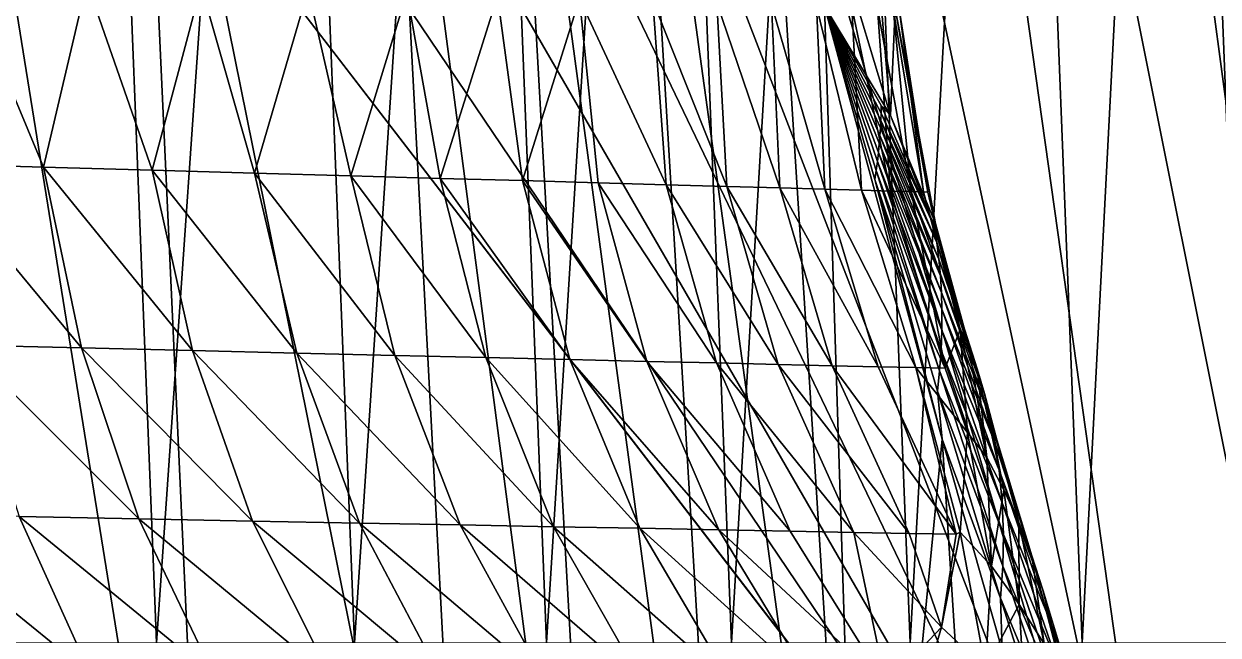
# Model space of a CAD drawing. Extents: x -53 to 3.8, y 0 to 88.2.
# Drawn here: x -4.678 to -2.78, y 11.553 to 12.525 of the extents above; entities that cross this region are included whole.
import ezdxf

# ---------------------------------------------------------------- set-up
doc = ezdxf.new("R2010")
doc.units = 0

msp = doc.modelspace()

# ---------------------------------------------------------------- linework, layer by layer
for points in [[(-3.119, 70.249), (0.34092, 36.1072, 0.77773), (3.4933, 5)], [(-3.119, 70.249), (3.4933, 5), (-1.84729, 18.2287)], [(-2.94129, 15.9572), (-2.69825, 16.2315), (-1.98652, 10.5377)], [(-3.20857, 15.7057), (-2.94129, 15.9572), (-2.25764, 10.6344)], [(-2.25764, 10.6344), (-2.94129, 15.9572), (-1.98652, 10.5377)], [(-3.49673, 15.4799), (-3.20857, 15.7057), (-2.53899, 10.693)], [(-2.53899, 10.693), (-3.20857, 15.7057), (-2.25764, 10.6344)], [(-3.80378, 15.281), (-3.49673, 15.4799), (-2.82602, 10.7126)], [(-2.82602, 10.7126), (-3.49673, 15.4799), (-2.53899, 10.693)], [(-4.12776, 15.1099), (-3.80378, 15.281), (-2.82602, 10.7126)], [(-2.82602, 10.7126), (-4.46647, 14.968), (-4.12776, 15.1099)], [(-4.81579, 14.8568), (-4.46647, 14.968), (-2.82602, 10.7126)], [(-5.17309, 14.777), (-4.81579, 14.8568), (-2.82602, 10.7126)], [(-2.82602, 10.7126), (-5.53618, 14.7288), (-5.17309, 14.777)], [(-5.90286, 14.7126), (-5.53618, 14.7288), (-2.82602, 10.7126)], [(-46.3078, 10.7126), (-5.90286, 14.7126), (-2.82602, 10.7126)], [(-4.79259, 11.5406, 25.5212), (-4.58171, 14.4258, 24.6192), (-4.90647, 14.4258, 25.0617)], [(-4.79259, 11.5406, 25.5212), (-4.46743, 11.5406, 25.0739), (-4.58171, 14.4258, 24.6192)], [(-4.46743, 11.5406, 25.0739), (-4.26692, 14.4258, 24.1695), (-4.58171, 14.4258, 24.6192)], [(-4.26692, 14.4258, 24.1695), (-4.46743, 11.5406, 25.0739), (-4.15239, 11.5406, 24.6195)], [(-3.96223, 14.4258, 23.713), (-4.26692, 14.4258, 24.1695), (-4.15239, 11.5406, 24.6195)], [(-4.15239, 11.5406, 24.6195), (-3.8476, 11.5406, 24.1581), (-3.96223, 14.4258, 23.713)], [(-3.8476, 11.5406, 24.1581), (-3.66776, 14.4258, 23.2499), (-3.96223, 14.4258, 23.713)], [(-3.8476, 11.5406, 24.1581), (-3.55319, 11.5406, 23.6901), (-3.66776, 14.4258, 23.2499)], [(-3.55319, 11.5406, 23.6901), (-3.38361, 14.4258, 22.7803), (-3.66776, 14.4258, 23.2499)], [(-3.55319, 11.5406, 23.6901), (-3.26925, 11.5406, 23.2156), (-3.38361, 14.4258, 22.7803)], [(-3.38361, 14.4258, 22.7803), (-3.26925, 11.5406, 23.2156), (-3.1099, 14.4258, 22.3046)], [(-3.1099, 14.4258, 22.3046), (-3.26925, 11.5406, 23.2156), (-2.99591, 11.5406, 22.735)], [(-2.84676, 14.4258, 21.823), (-3.1099, 14.4258, 22.3046), (-2.99591, 11.5406, 22.735)], [(-2.99591, 11.5406, 22.735), (-2.73329, 11.5406, 22.2485), (-2.84676, 14.4258, 21.823)], [(-2.73329, 11.5406, 22.2485), (-2.59429, 14.4258, 21.3358), (-2.84676, 14.4258, 21.823)], [(-4.37395, 10.5824, 15.0688), (-4.69175, 10.5816, 16.4703), (-4.79934, 13.2264, 16.1358)], [(-4.49559, 13.2264, 14.7628), (-4.37395, 10.5824, 15.0688), (-4.79934, 13.2264, 16.1358)], [(-3.96131, 10.5834, 13.249), (-4.37395, 10.5824, 15.0688), (-4.49559, 13.2264, 14.7628)], [(-4.10119, 13.2264, 12.98), (-3.96131, 10.5834, 13.249), (-4.49559, 13.2264, 14.7628)], [(-3.755, 10.584, 12.3391), (-3.96131, 10.5834, 13.249), (-4.10119, 13.2264, 12.98)], [(-3.90399, 13.2264, 12.0886), (-3.755, 10.584, 12.3391), (-4.10119, 13.2264, 12.98)], [(-3.54869, 10.5845, 11.4292), (-3.755, 10.584, 12.3391), (-3.90399, 13.2264, 12.0886)], [(-3.70678, 13.2264, 11.1972), (-3.54869, 10.5845, 11.4292), (-3.90399, 13.2264, 12.0886)], [(-3.34239, 10.585, 10.5193), (-3.54869, 10.5845, 11.4292), (-3.70678, 13.2264, 11.1972)], [(-3.50958, 13.2264, 10.3058), (-3.34239, 10.585, 10.5193), (-3.70678, 13.2264, 11.1972)], [(-3.50958, 13.2264, 10.3058), (-3.4053, 12.5533, 10.0833), (-3.34239, 10.585, 10.5193)], [(-4.64696, 12.2976, 5.52138), (-4.772, 12.5977, 5.45171), (-4.82921, 12.3028, 5.34186)], [(-4.57819, 12.5914, 5.65415), (-4.772, 12.5977, 5.45171), (-4.64696, 12.2976, 5.52138)], [(-4.4742, 12.2927, 5.71005), (-4.57819, 12.5914, 5.65415), (-4.64696, 12.2976, 5.52138)], [(-4.39614, 12.5855, 5.86717), (-4.57819, 12.5914, 5.65415), (-4.4742, 12.2927, 5.71005)], [(-4.3113, 12.2881, 5.90729), (-4.39614, 12.5855, 5.86717), (-4.4742, 12.2927, 5.71005)], [(-4.2263, 12.58, 6.09001), (-4.39614, 12.5855, 5.86717), (-4.3113, 12.2881, 5.90729)], [(-4.1586, 12.2838, 6.11256), (-4.2263, 12.58, 6.09001), (-4.3113, 12.2881, 5.90729)], [(-4.06914, 12.5749, 6.32194), (-4.2263, 12.58, 6.09001), (-4.1586, 12.2838, 6.11256)], [(-4.01647, 12.2797, 6.32529), (-4.06914, 12.5749, 6.32194), (-4.1586, 12.2838, 6.11256)], [(-3.92512, 12.5702, 6.5622), (-4.06914, 12.5749, 6.32194), (-4.01647, 12.2797, 6.32529)], [(-3.88524, 12.276, 6.54491), (-3.92512, 12.5702, 6.5622), (-4.01647, 12.2797, 6.32529)], [(-3.79468, 12.566, 6.81005), (-3.92512, 12.5702, 6.5622), (-3.88524, 12.276, 6.54491)], [(-3.88524, 12.276, 6.54491), (-3.76527, 12.2726, 6.77086), (-3.79468, 12.566, 6.81005)], [(-3.79468, 12.566, 6.81005), (-3.65692, 12.2696, 7.00259), (-3.67829, 12.5622, 7.06475)], [(-3.76527, 12.2726, 6.77086), (-3.65692, 12.2696, 7.00259), (-3.79468, 12.566, 6.81005)], [(-3.67829, 12.5622, 7.06475), (-3.56052, 12.2668, 7.23952), (-3.57641, 12.5589, 7.32555)], [(-3.65692, 12.2696, 7.00259), (-3.56052, 12.2668, 7.23952), (-3.67829, 12.5622, 7.06475)], [(-3.57641, 12.5589, 7.32555), (-3.47643, 12.2645, 7.48111), (-3.48948, 12.556, 7.5917)], [(-3.56052, 12.2668, 7.23952), (-3.47643, 12.2645, 7.48111), (-3.57641, 12.5589, 7.32555)], [(-3.48948, 12.556, 7.5917), (-3.40499, 12.2624, 7.72675), (-3.41792, 12.5537, 7.86236)], [(-3.47643, 12.2645, 7.48111), (-3.40499, 12.2624, 7.72675), (-3.48948, 12.556, 7.5917)], [(-3.41792, 12.5537, 7.86236), (-3.3464, 12.2608, 7.97574), (-3.36184, 12.5519, 8.13661)], [(-3.40499, 12.2624, 7.72675), (-3.3464, 12.2608, 7.97574), (-3.41792, 12.5537, 7.86236)], [(-3.4053, 12.5533, 10.0833), (-3.32135, 12.3064, 9.79271), (-3.32323, 12.292, 9.80923)], [(-3.4053, 12.5533, 10.0833), (-3.31972, 12.3207, 9.77614), (-3.32135, 12.3064, 9.79271)], [(-3.4053, 12.5533, 10.0833), (-3.31826, 12.3358, 9.75873), (-3.31972, 12.3207, 9.77614)], [(-3.4053, 12.5533, 10.0833), (-3.30025, 12.3796, 9.59487), (-3.31507, 12.3957, 9.6885)], [(-3.31537, 12.3836, 9.7027), (-3.4053, 12.5533, 10.0833), (-3.31507, 12.3957, 9.6885)], [(-3.31584, 12.3717, 9.71674), (-3.4053, 12.5533, 10.0833), (-3.31537, 12.3836, 9.7027)], [(-3.31648, 12.3598, 9.73077), (-3.4053, 12.5533, 10.0833), (-3.31584, 12.3717, 9.71674)], [(-3.31728, 12.3478, 9.74476), (-3.4053, 12.5533, 10.0833), (-3.31648, 12.3598, 9.73077)], [(-3.31826, 12.3358, 9.75873), (-3.4053, 12.5533, 10.0833), (-3.31728, 12.3478, 9.74476)], [(-3.32534, 12.2776, 9.8257), (-3.4053, 12.5533, 10.0833), (-3.32323, 12.292, 9.80923)], [(-3.32534, 12.2776, 9.8257), (-3.21849, 11.865, 9.50153), (-3.4053, 12.5533, 10.0833)], [(-3.4053, 12.5533, 10.0833), (-3.21849, 11.865, 9.50153), (-3.34239, 10.585, 10.5193)], [(-3.35216, 12.5516, 9.80842), (-3.30025, 12.3796, 9.59487), (-3.4053, 12.5533, 10.0833)], [(-3.36184, 12.5519, 8.13661), (-3.30066, 12.2595, 8.22741), (-3.32127, 12.5506, 8.41357)], [(-3.3464, 12.2608, 7.97574), (-3.30066, 12.2595, 8.22741), (-3.36184, 12.5519, 8.13661)], [(-3.31471, 12.5504, 9.53104), (-3.30025, 12.3796, 9.59487), (-3.35216, 12.5516, 9.80842)], [(-3.32127, 12.5506, 8.41357), (-3.26782, 12.2586, 8.48109), (-3.29624, 12.5498, 8.69238)], [(-3.30066, 12.2595, 8.22741), (-3.26782, 12.2586, 8.48109), (-3.32127, 12.5506, 8.41357)], [(-3.29292, 12.5497, 9.25199), (-3.30025, 12.3796, 9.59487), (-3.31471, 12.5504, 9.53104)], [(-3.22895, 12.2078, 9.1065), (-3.30025, 12.3796, 9.59487), (-3.29292, 12.5497, 9.25199)], [(-3.29624, 12.5498, 8.69238), (-3.26782, 12.2586, 8.48109), (-3.24789, 12.258, 8.73612)], [(-3.24789, 12.258, 8.73612), (-3.28678, 12.5495, 8.97214), (-3.29624, 12.5498, 8.69238)], [(-3.24089, 12.2578, 8.99183), (-3.22895, 12.2078, 9.1065), (-3.29292, 12.5497, 9.25199)], [(-3.24089, 12.2578, 8.99183), (-3.29292, 12.5497, 9.25199), (-3.28678, 12.5495, 8.97214)], [(-3.24089, 12.2578, 8.99183), (-3.28678, 12.5495, 8.97214), (-3.24789, 12.258, 8.73612)], [(-3.31584, 12.3717, 9.71674), (-3.31537, 12.3836, 9.7027), (-3.22706, 12.1774, 9.23192)], [(-3.23125, 12.2036, 9.20043), (-3.31537, 12.3836, 9.7027), (-3.31507, 12.3957, 9.6885)], [(-3.31537, 12.3836, 9.7027), (-3.23125, 12.2036, 9.20043), (-3.22706, 12.1774, 9.23192)], [(-3.31507, 12.3957, 9.6885), (-3.30025, 12.3796, 9.59487), (-3.23125, 12.2036, 9.20043)], [(-3.30025, 12.3796, 9.59487), (-3.22895, 12.2078, 9.1065), (-3.23125, 12.2036, 9.20043)], [(-3.31728, 12.3478, 9.74476), (-3.31648, 12.3598, 9.73077), (-3.22122, 12.1248, 9.29417)], [(-3.31648, 12.3598, 9.73077), (-3.31584, 12.3717, 9.71674), (-3.22373, 12.1512, 9.26308)], [(-3.31648, 12.3598, 9.73077), (-3.22373, 12.1512, 9.26308), (-3.22122, 12.1248, 9.29417)], [(-3.31584, 12.3717, 9.71674), (-3.22706, 12.1774, 9.23192), (-3.22373, 12.1512, 9.26308)], [(-3.31826, 12.3358, 9.75873), (-3.31728, 12.3478, 9.74476), (-3.21953, 12.0983, 9.32519)], [(-3.31728, 12.3478, 9.74476), (-3.22122, 12.1248, 9.29417), (-3.21953, 12.0983, 9.32519)], [(-3.31972, 12.3207, 9.77614), (-3.31826, 12.3358, 9.75873), (-3.21865, 12.0716, 9.35611)], [(-3.31826, 12.3358, 9.75873), (-3.21953, 12.0983, 9.32519), (-3.21865, 12.0716, 9.35611)], [(-4.58631, 12.0099, 5.46335), (-4.64696, 12.2976, 5.52138), (-4.82921, 12.3028, 5.34186)], [(-4.77196, 12.0143, 5.28123), (-4.58631, 12.0099, 5.46335), (-4.82921, 12.3028, 5.34186)], [(-3.32323, 12.292, 9.80923), (-3.32135, 12.3064, 9.79271), (-3.21995, 12.0059, 9.43114)], [(-3.32135, 12.3064, 9.79271), (-3.31972, 12.3207, 9.77614), (-3.2187, 12.0381, 9.39459)], [(-3.32135, 12.3064, 9.79271), (-3.2187, 12.0381, 9.39459), (-3.21995, 12.0059, 9.43114)], [(-3.31972, 12.3207, 9.77614), (-3.21865, 12.0716, 9.35611), (-3.2187, 12.0381, 9.39459)], [(-4.4103, 12.0057, 5.65482), (-4.4742, 12.2927, 5.71005), (-4.64696, 12.2976, 5.52138)], [(-4.58631, 12.0099, 5.46335), (-4.4103, 12.0057, 5.65482), (-4.64696, 12.2976, 5.52138)], [(-4.2443, 12.0018, 5.85508), (-4.3113, 12.2881, 5.90729), (-4.4742, 12.2927, 5.71005)], [(-4.4103, 12.0057, 5.65482), (-4.2443, 12.0018, 5.85508), (-4.4742, 12.2927, 5.71005)], [(-4.08867, 11.9981, 6.06355), (-4.1586, 12.2838, 6.11256), (-4.3113, 12.2881, 5.90729)], [(-4.2443, 12.0018, 5.85508), (-4.08867, 11.9981, 6.06355), (-4.3113, 12.2881, 5.90729)], [(-3.94378, 11.9947, 6.27966), (-4.01647, 12.2797, 6.32529), (-4.1586, 12.2838, 6.11256)], [(-4.08867, 11.9981, 6.06355), (-3.94378, 11.9947, 6.27966), (-4.1586, 12.2838, 6.11256)], [(-3.32323, 12.292, 9.80923), (-3.22235, 11.9736, 9.4675), (-3.32534, 12.2776, 9.8257)], [(-3.21995, 12.0059, 9.43114), (-3.22235, 11.9736, 9.4675), (-3.32323, 12.292, 9.80923)], [(-3.80999, 11.9915, 6.50283), (-3.88524, 12.276, 6.54491), (-4.01647, 12.2797, 6.32529)], [(-3.80999, 11.9915, 6.50283), (-4.01647, 12.2797, 6.32529), (-3.94378, 11.9947, 6.27966)], [(-3.68767, 11.9886, 6.7325), (-3.76527, 12.2726, 6.77086), (-3.88524, 12.276, 6.54491)], [(-3.80999, 11.9915, 6.50283), (-3.68767, 11.9886, 6.7325), (-3.88524, 12.276, 6.54491)], [(-3.76527, 12.2726, 6.77086), (-3.57716, 11.986, 6.96808), (-3.65692, 12.2696, 7.00259)], [(-3.57716, 11.986, 6.96808), (-3.76527, 12.2726, 6.77086), (-3.68767, 11.9886, 6.7325)], [(-3.65692, 12.2696, 7.00259), (-3.57716, 11.986, 6.96808), (-3.47884, 11.9837, 7.20901)], [(-3.65692, 12.2696, 7.00259), (-3.47884, 11.9837, 7.20901), (-3.56052, 12.2668, 7.23952)], [(-3.56052, 12.2668, 7.23952), (-3.39307, 11.9817, 7.4547), (-3.47643, 12.2645, 7.48111)], [(-3.47884, 11.9837, 7.20901), (-3.39307, 11.9817, 7.4547), (-3.56052, 12.2668, 7.23952)], [(-3.47643, 12.2645, 7.48111), (-3.3202, 11.98, 7.70456), (-3.40499, 12.2624, 7.72675)], [(-3.39307, 11.9817, 7.4547), (-3.3202, 11.98, 7.70456), (-3.47643, 12.2645, 7.48111)], [(-3.32534, 12.2776, 9.8257), (-3.22592, 11.9412, 9.50364), (-3.21849, 11.865, 9.50153)], [(-3.22235, 11.9736, 9.4675), (-3.22592, 11.9412, 9.50364), (-3.32534, 12.2776, 9.8257)], [(-3.40499, 12.2624, 7.72675), (-3.26042, 11.9786, 7.95786), (-3.3464, 12.2608, 7.97574)], [(-3.3202, 11.98, 7.70456), (-3.26042, 11.9786, 7.95786), (-3.40499, 12.2624, 7.72675)], [(-3.21377, 11.9775, 8.2139), (-3.3464, 12.2608, 7.97574), (-3.26042, 11.9786, 7.95786)], [(-3.30066, 12.2595, 8.22741), (-3.3464, 12.2608, 7.97574), (-3.21377, 11.9775, 8.2139)], [(-3.26782, 12.2586, 8.48109), (-3.30066, 12.2595, 8.22741), (-3.21377, 11.9775, 8.2139)], [(-3.26782, 12.2586, 8.48109), (-3.18957, 12.0393, 8.62539), (-3.24789, 12.258, 8.73612)], [(-3.21377, 11.9775, 8.2139), (-3.18957, 12.0393, 8.62539), (-3.26782, 12.2586, 8.48109)], [(-3.24789, 12.258, 8.73612), (-3.18957, 12.0393, 8.62539), (-3.24089, 12.2578, 8.99183)], [(-3.18957, 12.0393, 8.62539), (-3.22895, 12.2078, 9.1065), (-3.24089, 12.2578, 8.99183)], [(-3.23125, 12.2036, 9.20043), (-3.22895, 12.2078, 9.1065), (-3.17645, 12.0162, 8.71755)], [(-3.22895, 12.2078, 9.1065), (-3.18957, 12.0393, 8.62539), (-3.17645, 12.0162, 8.71755)], [(-3.22706, 12.1774, 9.23192), (-3.23125, 12.2036, 9.20043), (-3.17645, 12.0162, 8.71755)], [(-3.22706, 12.1774, 9.23192), (-3.17645, 12.0162, 8.71755), (-3.16279, 11.9768, 8.76495)], [(-3.22373, 12.1512, 9.26308), (-3.22706, 12.1774, 9.23192), (-3.16279, 11.9768, 8.76495)], [(-3.22373, 12.1512, 9.26308), (-3.16279, 11.9768, 8.76495), (-3.15114, 11.9372, 8.81195)], [(-3.22122, 12.1248, 9.29417), (-3.22373, 12.1512, 9.26308), (-3.15114, 11.9372, 8.81195)], [(-3.22122, 12.1248, 9.29417), (-3.15114, 11.9372, 8.81195), (-3.14137, 11.897, 8.85895)], [(-3.21953, 12.0983, 9.32519), (-3.22122, 12.1248, 9.29417), (-3.14137, 11.897, 8.85895)], [(-3.21953, 12.0983, 9.32519), (-3.14137, 11.897, 8.85895), (-3.1335, 11.8564, 8.90588)], [(-3.21865, 12.0716, 9.35611), (-3.21953, 12.0983, 9.32519), (-3.1335, 11.8564, 8.90588)], [(-3.2187, 12.0381, 9.39459), (-3.21865, 12.0716, 9.35611), (-3.12753, 11.8153, 8.95271)], [(-3.21865, 12.0716, 9.35611), (-3.1335, 11.8564, 8.90588), (-3.12753, 11.8153, 8.95271)], [(-3.21995, 12.0059, 9.43114), (-3.2187, 12.0381, 9.39459), (-3.12275, 11.7634, 9.01098)], [(-3.2187, 12.0381, 9.39459), (-3.12753, 11.8153, 8.95271), (-3.12275, 11.7634, 9.01098)], [(-3.17817, 11.8754, 8.15794), (-3.18957, 12.0393, 8.62539), (-3.21377, 11.9775, 8.2139)], [(-3.18957, 12.0393, 8.62539), (-3.17817, 11.8754, 8.15794), (-3.14755, 11.8355, 8.24611)], [(-3.17645, 12.0162, 8.71755), (-3.18957, 12.0393, 8.62539), (-3.14755, 11.8355, 8.24611)], [(-4.77196, 12.0143, 5.28123), (-4.49526, 11.738, 5.37622), (-4.58631, 12.0099, 5.46335)], [(-4.68568, 11.7416, 5.18987), (-4.49526, 11.738, 5.37622), (-4.77196, 12.0143, 5.28123)], [(-4.58631, 12.0099, 5.46335), (-4.31471, 11.7346, 5.5722), (-4.4103, 12.0057, 5.65482)], [(-4.49526, 11.738, 5.37622), (-4.31471, 11.7346, 5.5722), (-4.58631, 12.0099, 5.46335)], [(-4.4103, 12.0057, 5.65482), (-4.1444, 11.7314, 5.77722), (-4.2443, 12.0018, 5.85508)], [(-4.31471, 11.7346, 5.5722), (-4.1444, 11.7314, 5.77722), (-4.4103, 12.0057, 5.65482)], [(-4.2443, 12.0018, 5.85508), (-3.98473, 11.7284, 5.99069), (-4.08867, 11.9981, 6.06355)], [(-4.1444, 11.7314, 5.77722), (-3.98473, 11.7284, 5.99069), (-4.2443, 12.0018, 5.85508)], [(-3.21995, 12.0059, 9.43114), (-3.12098, 11.7133, 9.06629), (-3.22235, 11.9736, 9.4675)], [(-3.21995, 12.0059, 9.43114), (-3.12275, 11.7634, 9.01098), (-3.12098, 11.7133, 9.06629)], [(-3.16279, 11.9768, 8.76495), (-3.17645, 12.0162, 8.71755), (-3.14755, 11.8355, 8.24611)], [(-4.08867, 11.9981, 6.06355), (-3.83605, 11.7256, 6.21202), (-3.94378, 11.9947, 6.27966)], [(-3.98473, 11.7284, 5.99069), (-3.83605, 11.7256, 6.21202), (-4.08867, 11.9981, 6.06355)], [(-3.94378, 11.9947, 6.27966), (-3.69875, 11.723, 6.44063), (-3.80999, 11.9915, 6.50283)], [(-3.83605, 11.7256, 6.21202), (-3.69875, 11.723, 6.44063), (-3.94378, 11.9947, 6.27966)], [(-3.57321, 11.7206, 6.67591), (-3.68767, 11.9886, 6.7325), (-3.80999, 11.9915, 6.50283)], [(-3.69875, 11.723, 6.44063), (-3.57321, 11.7206, 6.67591), (-3.80999, 11.9915, 6.50283)], [(-3.45978, 11.7185, 6.91729), (-3.68767, 11.9886, 6.7325), (-3.57321, 11.7206, 6.67591)], [(-3.57716, 11.986, 6.96808), (-3.68767, 11.9886, 6.7325), (-3.45978, 11.7185, 6.91729)], [(-3.57716, 11.986, 6.96808), (-3.35886, 11.7166, 7.16418), (-3.47884, 11.9837, 7.20901)], [(-3.45978, 11.7185, 6.91729), (-3.35886, 11.7166, 7.16418), (-3.57716, 11.986, 6.96808)], [(-3.47884, 11.9837, 7.20901), (-3.35886, 11.7166, 7.16418), (-3.27081, 11.715, 7.41598)], [(-3.39307, 11.9817, 7.4547), (-3.47884, 11.9837, 7.20901), (-3.27081, 11.715, 7.41598)], [(-3.196, 11.7136, 7.67206), (-3.3202, 11.98, 7.70456), (-3.39307, 11.9817, 7.4547)], [(-3.39307, 11.9817, 7.4547), (-3.27081, 11.715, 7.41598), (-3.196, 11.7136, 7.67206)], [(-3.26042, 11.9786, 7.95786), (-3.3202, 11.98, 7.70456), (-3.196, 11.7136, 7.67206)], [(-3.26042, 11.9786, 7.95786), (-3.17817, 11.8754, 8.15794), (-3.21377, 11.9775, 8.2139)], [(-3.18972, 11.7171, 7.70576), (-3.17817, 11.8754, 8.15794), (-3.26042, 11.9786, 7.95786)], [(-3.196, 11.7136, 7.67206), (-3.18972, 11.7171, 7.70576), (-3.26042, 11.9786, 7.95786)], [(-3.22235, 11.9736, 9.4675), (-3.12194, 11.6628, 9.12121), (-3.22592, 11.9412, 9.50364)], [(-3.22235, 11.9736, 9.4675), (-3.12098, 11.7133, 9.06629), (-3.12194, 11.6628, 9.12121)], [(-3.16279, 11.9768, 8.76495), (-3.14755, 11.8355, 8.24611), (-3.12018, 11.7844, 8.30693)], [(-3.15114, 11.9372, 8.81195), (-3.16279, 11.9768, 8.76495), (-3.12018, 11.7844, 8.30693)], [(-3.22592, 11.9412, 9.50364), (-3.12561, 11.6119, 9.17568), (-3.21849, 11.865, 9.50153)], [(-3.12194, 11.6628, 9.12121), (-3.12561, 11.6119, 9.17568), (-3.22592, 11.9412, 9.50364)], [(-3.15114, 11.9372, 8.81195), (-3.12018, 11.7844, 8.30693), (-3.09628, 11.7325, 8.36753)], [(-3.14137, 11.897, 8.85895), (-3.15114, 11.9372, 8.81195), (-3.09628, 11.7325, 8.36753)], [(-3.14137, 11.897, 8.85895), (-3.09628, 11.7325, 8.36753), (-3.07565, 11.6794, 8.42835)], [(-3.1335, 11.8564, 8.90588), (-3.14137, 11.897, 8.85895), (-3.07565, 11.6794, 8.42835)], [(-3.17817, 11.8754, 8.15794), (-3.18972, 11.7171, 7.70576), (-3.14008, 11.6628, 7.78795)], [(-3.14755, 11.8355, 8.24611), (-3.17817, 11.8754, 8.15794), (-3.14008, 11.6628, 7.78795)], [(-3.21849, 11.865, 9.50153), (-3.13609, 10.5855, 9.60944), (-3.34239, 10.585, 10.5193)], [(-3.21849, 11.865, 9.50153), (-3.12561, 11.6119, 9.17568), (-3.12292, 11.5294, 9.20092)], [(-3.21849, 11.865, 9.50153), (-3.12292, 11.5294, 9.20092), (-3.13609, 10.5855, 9.60944)], [(-3.1335, 11.8564, 8.90588), (-3.07565, 11.6794, 8.42835), (-3.05833, 11.6252, 8.48928)], [(-3.12753, 11.8153, 8.95271), (-3.1335, 11.8564, 8.90588), (-3.05833, 11.6252, 8.48928)], [(-3.12018, 11.7844, 8.30693), (-3.14755, 11.8355, 8.24611), (-3.14008, 11.6628, 7.78795)], [(-3.12753, 11.8153, 8.95271), (-3.05833, 11.6252, 8.48928), (-3.04434, 11.57, 8.5502)], [(-3.12275, 11.7634, 9.01098), (-3.12753, 11.8153, 8.95271), (-3.04434, 11.57, 8.5502)], [(-3.12018, 11.7844, 8.30693), (-3.14008, 11.6628, 7.78795), (-3.09569, 11.6018, 7.85942)], [(-3.09628, 11.7325, 8.36753), (-3.12018, 11.7844, 8.30693), (-3.09569, 11.6018, 7.85942)], [(-3.12275, 11.7634, 9.01098), (-3.04434, 11.57, 8.5502), (-3.0316, 11.4998, 8.62614)], [(-3.12275, 11.7634, 9.01098), (-3.0316, 11.4998, 8.62614), (-3.12098, 11.7133, 9.06629)], [(-4.8854, 11.7454, 5.01366), (-4.57229, 11.4908, 5.0698), (-4.68568, 11.7416, 5.18987)], [(-4.77834, 11.4937, 4.88814), (-4.57229, 11.4908, 5.0698), (-4.8854, 11.7454, 5.01366)], [(-4.68568, 11.7416, 5.18987), (-4.37583, 11.488, 5.26193), (-4.49526, 11.738, 5.37622)], [(-4.57229, 11.4908, 5.0698), (-4.37583, 11.488, 5.26193), (-4.68568, 11.7416, 5.18987)], [(-4.49526, 11.738, 5.37622), (-4.18954, 11.4854, 5.464), (-4.31471, 11.7346, 5.5722)], [(-4.37583, 11.488, 5.26193), (-4.18954, 11.4854, 5.464), (-4.49526, 11.738, 5.37622)], [(-4.31471, 11.7346, 5.5722), (-4.01381, 11.4829, 5.67542), (-4.1444, 11.7314, 5.77722)], [(-4.18954, 11.4854, 5.464), (-4.01381, 11.4829, 5.67542), (-4.31471, 11.7346, 5.5722)], [(-4.1444, 11.7314, 5.77722), (-3.84904, 11.4805, 5.89558), (-3.98473, 11.7284, 5.99069)], [(-4.01381, 11.4829, 5.67542), (-3.84904, 11.4805, 5.89558), (-4.1444, 11.7314, 5.77722)], [(-3.98473, 11.7284, 5.99069), (-3.69563, 11.4784, 6.12385), (-3.83605, 11.7256, 6.21202)], [(-3.84904, 11.4805, 5.89558), (-3.69563, 11.4784, 6.12385), (-3.98473, 11.7284, 5.99069)], [(-3.83605, 11.7256, 6.21202), (-3.55394, 11.4763, 6.35964), (-3.69875, 11.723, 6.44063)], [(-3.69563, 11.4784, 6.12385), (-3.55394, 11.4763, 6.35964), (-3.83605, 11.7256, 6.21202)], [(-3.42438, 11.4745, 6.60234), (-3.57321, 11.7206, 6.67591), (-3.69875, 11.723, 6.44063)], [(-3.55394, 11.4763, 6.35964), (-3.42438, 11.4745, 6.60234), (-3.69875, 11.723, 6.44063)], [(-3.57321, 11.7206, 6.67591), (-3.30732, 11.4729, 6.85133), (-3.45978, 11.7185, 6.91729)], [(-3.42438, 11.4745, 6.60234), (-3.30732, 11.4729, 6.85133), (-3.57321, 11.7206, 6.67591)], [(-3.30732, 11.4729, 6.85133), (-3.35886, 11.7166, 7.16418), (-3.45978, 11.7185, 6.91729)], [(-3.35886, 11.7166, 7.16418), (-3.2192, 11.5656, 7.26988), (-3.27081, 11.715, 7.41598)], [(-3.30732, 11.4729, 6.85133), (-3.2192, 11.5656, 7.26988), (-3.35886, 11.7166, 7.16418)], [(-3.27081, 11.715, 7.41598), (-3.2192, 11.5656, 7.26988), (-3.196, 11.7136, 7.67206)], [(-3.18972, 11.7171, 7.70576), (-3.2192, 11.5656, 7.26988), (-3.14945, 11.5007, 7.34732)], [(-3.2192, 11.5656, 7.26988), (-3.18972, 11.7171, 7.70576), (-3.196, 11.7136, 7.67206)], [(-3.14008, 11.6628, 7.78795), (-3.18972, 11.7171, 7.70576), (-3.14945, 11.5007, 7.34732)], [(-3.09628, 11.7325, 8.36753), (-3.09569, 11.6018, 7.85942), (-3.05643, 11.539, 7.93107)], [(-3.07565, 11.6794, 8.42835), (-3.09628, 11.7325, 8.36753), (-3.05643, 11.539, 7.93107)], [(-3.12098, 11.7133, 9.06629), (-3.02436, 11.4317, 8.69825), (-3.12194, 11.6628, 9.12121)], [(-3.12098, 11.7133, 9.06629), (-3.0316, 11.4998, 8.62614), (-3.02436, 11.4317, 8.69825)], [(-3.07565, 11.6794, 8.42835), (-3.05643, 11.539, 7.93107), (-3.02202, 11.4739, 8.00332)], [(-3.05833, 11.6252, 8.48928), (-3.07565, 11.6794, 8.42835), (-3.02202, 11.4739, 8.00332)], [(-3.09569, 11.6018, 7.85942), (-3.14008, 11.6628, 7.78795), (-3.14945, 11.5007, 7.34732)], [(-3.12194, 11.6628, 9.12121), (-3.02195, 11.3626, 8.76982), (-3.12561, 11.6119, 9.17568)], [(-3.12194, 11.6628, 9.12121), (-3.02436, 11.4317, 8.69825), (-3.02195, 11.3626, 8.76982)], [(-3.05833, 11.6252, 8.48928), (-3.02202, 11.4739, 8.00332), (-2.99253, 11.4069, 8.07599)], [(-3.04434, 11.57, 8.5502), (-3.05833, 11.6252, 8.48928), (-2.99253, 11.4069, 8.07599)], [(-3.09569, 11.6018, 7.85942), (-3.14945, 11.5007, 7.34732), (-3.0858, 11.4317, 7.4265)], [(-3.02438, 11.2928, 8.84066), (-3.12292, 11.5294, 9.20092), (-3.12561, 11.6119, 9.17568)], [(-3.02195, 11.3626, 8.76982), (-3.02438, 11.2928, 8.84066), (-3.12561, 11.6119, 9.17568)], [(-3.05643, 11.539, 7.93107), (-3.09569, 11.6018, 7.85942), (-3.0858, 11.4317, 7.4265)], [(-3.26159, 11.4219, 6.85138), (-3.2192, 11.5656, 7.26988), (-3.30732, 11.4729, 6.85133)], [(-3.14945, 11.5007, 7.34732), (-3.2192, 11.5656, 7.26988), (-3.26159, 11.4219, 6.85138)], [(-3.04434, 11.57, 8.5502), (-2.99253, 11.4069, 8.07599), (-2.96805, 11.3381, 8.14886)], [(-3.04434, 11.57, 8.5502), (-2.96805, 11.3381, 8.14886), (-3.0316, 11.4998, 8.62614)]]:
    msp.add_3dface(points)

doc.saveas('drawing.dxf')
